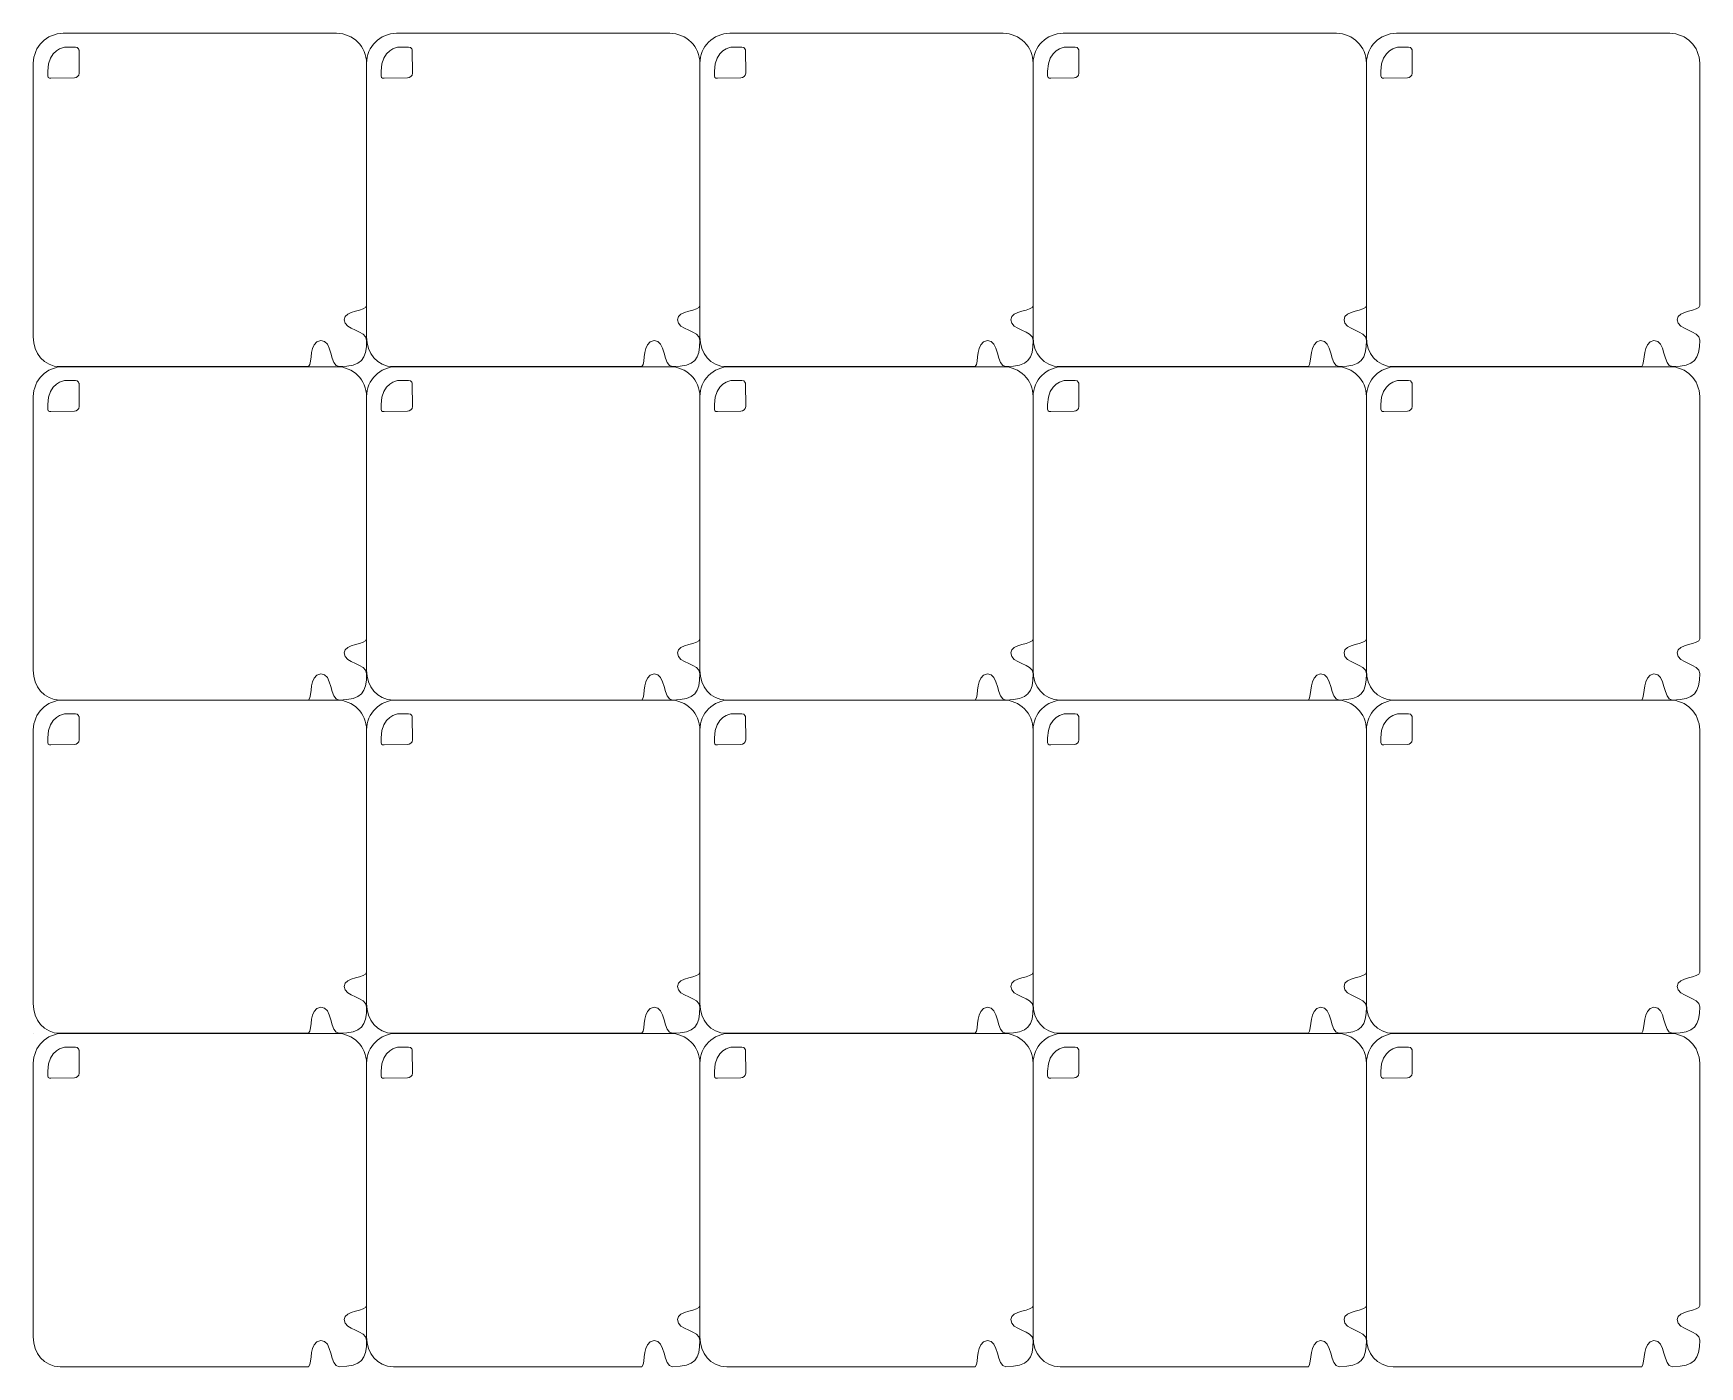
# Model space of a CAD drawing. Header units: inches. Extents: x -191 to 802, y 0 to 793.
import ezdxf

# ---------------------------------------------------------------- set-up
doc = ezdxf.new("R2010")
doc.units = ezdxf.units.IN
doc.header["$MEASUREMENT"] = 0
doc.layers.add('svg2', color=7, linetype='Continuous')

# ---------------------------------------------------------------- blocks, each defined once
blk = doc.blocks.new('block 4')
at = {"layer": 'svg2', "lineweight": 0}
blk.add_lwpolyline([(-190.56, 198.08), (-190.56, 198.08)], dxfattribs=at)
blk.add_lwpolyline([(-190.56, 198.08), (-190.56, 198.08)], dxfattribs=at)
blk.add_lwpolyline([(-190.56, 198.08), (-190.56, 198.08)], dxfattribs=at)
blk.add_lwpolyline([(-190.56, 198.08), (-190.56, 198.08)], dxfattribs=at)
blk.add_lwpolyline([(-190.56, 198.08), (-190.56, 198.08)], dxfattribs=at)
blk.add_lwpolyline([(-190.56, 198.08), (-190.56, 198.08)], dxfattribs=at)
blk.add_lwpolyline([(-190.56, 198.08), (-190.56, 198.08)], dxfattribs=at)
blk.add_lwpolyline([(-190.56, 198.08), (-190.56, 198.08)], dxfattribs=at)
blk.add_lwpolyline([(-190.56, 198.08), (-190.56, 198.08)], dxfattribs=at)
blk.add_lwpolyline([(-190.56, 198.08), (-190.56, 198.08)], dxfattribs=at)
blk.add_lwpolyline([(-190.56, 198.08), (-190.56, 198.08)], dxfattribs=at)
blk.add_lwpolyline([(-190.56, 198.08), (-190.56, 198.08)], dxfattribs=at)
blk.add_lwpolyline([(-190.56, 198.08), (-190.56, 198.08)], dxfattribs=at)
blk.add_lwpolyline([(-190.56, 198.08), (-190.56, 198.08)], dxfattribs=at)
blk.add_lwpolyline([(-190.56, 198.08), (-190.56, 198.08)], dxfattribs=at)
blk.add_lwpolyline([(-190.56, 198.08), (-190.56, 198.08)], dxfattribs=at)
blk.add_lwpolyline([(-190.56, 198.08), (-190.56, 198.08)], dxfattribs=at)
blk.add_lwpolyline([(-190.56, 198.08), (-190.56, 198.08)], dxfattribs=at)
blk.add_lwpolyline([(-190.56, 198.08), (-190.56, 198.08)], dxfattribs=at)
blk.add_lwpolyline([(-190.56, 198.08), (-190.56, 198.08)], dxfattribs=at)
blk.add_lwpolyline([(-190.56, 198.08), (-190.56, 198.08)], dxfattribs=at)
blk.add_lwpolyline([(-190.56, 198.08), (-190.56, 198.08)], dxfattribs=at)
blk.add_lwpolyline([(-190.56, 198.08), (-190.56, 198.08)], dxfattribs=at)
blk.add_lwpolyline([(-190.56, 198.08), (-190.56, 198.08)], dxfattribs=at)
blk.add_lwpolyline([(-190.56, 198.08), (-190.56, 198.08)], dxfattribs=at)

msp = doc.modelspace()

# ---------------------------------------------------------------- linework, layer by layer
at = {"layer": 'svg2', "lineweight": 0}
for points, knots in [([(-9.97, 793.35), (-9.97, 793.35), (-172.73, 793.35), (-172.73, 793.35), (-182.61, 793.35), (-190.56, 785.4), (-190.56, 775.52), (-190.56, 775.52), (-190.56, 612.76), (-190.56, 612.76), (-190.56, 602.88), (-184.43, 594.93), (-174.56, 594.93), (-174.56, 594.93), (-26.63, 594.93), (-26.63, 594.93), (-24.29, 597.39), (-26.65, 609.55), (-19.4, 610.46), (-12.32, 611.13), (-14.18, 594.93), (-8.39, 594.93), (5.06, 595.13), (7.86, 599.13), (7.86, 610.75), (7.86, 616.71), (-5.47, 616.43), (-5.47, 622.9), (-5.47, 628.61), (7.86, 627.79), (7.86, 631.3), (7.86, 631.3), (7.86, 775.52), (7.86, 775.52), (7.86, 785.4), (-0.09, 793.35), (-9.97, 793.35), (-9.97, 793.35), (-9.97, 793.35), (-9.97, 793.35)], [0, 0, 0, 0, 1, 1, 1, 2, 2, 2, 3, 3, 3, 4, 4, 4, 5, 5, 5, 6, 6, 6, 7, 7, 7, 8, 8, 8, 9, 9, 9, 10, 10, 10, 11, 11, 11, 12, 12, 12, 13, 13, 13, 13]), ([(-165.55, 785.14), (-165.55, 785.14), (-171.65, 785.15), (-171.65, 785.15), (-171.65, 785.15), (-181.94, 784.03), (-181.94, 770.8), (-181.94, 770.8), (-181.94, 768.12), (-181.94, 768.12), (-181.94, 766.37), (-180.11, 766.6), (-180.11, 766.6), (-180.11, 766.6), (-166.13, 766.78), (-166.13, 766.78), (-164.88, 766.78), (-163.25, 768), (-163.25, 769.59), (-163.25, 769.59), (-163.35, 783.26), (-163.35, 783.26), (-163.35, 783.26), (-163.56, 785.14), (-165.55, 785.14), (-165.55, 785.14), (-165.55, 785.14), (-165.55, 785.14)], [0, 0, 0, 0, 1, 1, 1, 2, 2, 2, 3, 3, 3, 4, 4, 4, 5, 5, 5, 6, 6, 6, 7, 7, 7, 8, 8, 8, 9, 9, 9, 9]), ([(188.45, 793.35), (188.45, 793.35), (25.7, 793.35), (25.7, 793.35), (15.82, 793.35), (7.86, 785.4), (7.86, 775.52), (7.86, 775.52), (7.86, 612.76), (7.86, 612.76), (7.86, 602.88), (13.99, 594.93), (23.87, 594.93), (23.87, 594.93), (171.79, 594.93), (171.79, 594.93), (174.14, 597.39), (171.77, 609.55), (179.03, 610.46), (186.11, 611.13), (184.24, 594.93), (190.03, 594.93), (203.48, 595.13), (206.29, 599.13), (206.29, 610.75), (206.29, 616.71), (192.95, 616.43), (192.95, 622.9), (192.95, 628.61), (206.29, 627.79), (206.29, 631.3), (206.29, 631.3), (206.29, 775.52), (206.29, 775.52), (206.29, 785.4), (198.33, 793.35), (188.45, 793.35)], [0, 0, 0, 0, 1, 1, 1, 2, 2, 2, 3, 3, 3, 4, 4, 4, 5, 5, 5, 6, 6, 6, 7, 7, 7, 8, 8, 8, 9, 9, 9, 10, 10, 10, 11, 11, 11, 12, 12, 12, 12]), ([(32.88, 785.14), (32.88, 785.14), (26.77, 785.15), (26.77, 785.15), (26.77, 785.15), (16.49, 784.03), (16.49, 770.8), (16.49, 770.8), (16.49, 768.12), (16.49, 768.12), (16.49, 766.37), (18.31, 766.6), (18.31, 766.6), (18.31, 766.6), (32.3, 766.78), (32.3, 766.78), (33.55, 766.78), (35.17, 768), (35.17, 769.59), (35.17, 769.59), (35.08, 783.26), (35.08, 783.26), (35.08, 783.26), (34.87, 785.14), (32.88, 785.14), (32.88, 785.14), (32.88, 785.14), (32.88, 785.14)], [0, 0, 0, 0, 1, 1, 1, 2, 2, 2, 3, 3, 3, 4, 4, 4, 5, 5, 5, 6, 6, 6, 7, 7, 7, 8, 8, 8, 9, 9, 9, 9]), ([(386.88, 793.35), (386.88, 793.35), (224.12, 793.35), (224.12, 793.35), (214.24, 793.35), (206.29, 785.4), (206.29, 775.52), (206.29, 775.52), (206.29, 612.76), (206.29, 612.76), (206.29, 602.88), (212.42, 594.93), (222.3, 594.93), (222.3, 594.93), (370.22, 594.93), (370.22, 594.93), (372.56, 597.39), (370.2, 609.55), (377.45, 610.46), (384.53, 611.13), (382.67, 594.93), (388.46, 594.93), (401.91, 595.13), (404.71, 599.13), (404.71, 610.75), (404.71, 616.71), (391.38, 616.43), (391.38, 622.9), (391.38, 628.61), (404.71, 627.79), (404.71, 631.3), (404.71, 631.3), (404.71, 775.52), (404.71, 775.52), (404.71, 785.4), (396.76, 793.35), (386.88, 793.35), (386.88, 793.35), (386.88, 793.35), (386.88, 793.35)], [0, 0, 0, 0, 1, 1, 1, 2, 2, 2, 3, 3, 3, 4, 4, 4, 5, 5, 5, 6, 6, 6, 7, 7, 7, 8, 8, 8, 9, 9, 9, 10, 10, 10, 11, 11, 11, 12, 12, 12, 13, 13, 13, 13]), ([(231.31, 785.14), (231.31, 785.14), (225.2, 785.15), (225.2, 785.15), (225.2, 785.15), (214.92, 784.03), (214.92, 770.8), (214.92, 770.8), (214.92, 768.12), (214.92, 768.12), (214.92, 766.37), (216.74, 766.6), (216.74, 766.6), (216.74, 766.6), (230.72, 766.78), (230.72, 766.78), (231.97, 766.78), (233.6, 768), (233.6, 769.59), (233.6, 769.59), (233.5, 783.26), (233.5, 783.26), (233.5, 783.26), (233.29, 785.14), (231.31, 785.14), (231.31, 785.14), (231.31, 785.14), (231.31, 785.14)], [0, 0, 0, 0, 1, 1, 1, 2, 2, 2, 3, 3, 3, 4, 4, 4, 5, 5, 5, 6, 6, 6, 7, 7, 7, 8, 8, 8, 9, 9, 9, 9]), ([(585.3, 793.35), (585.3, 793.35), (422.55, 793.35), (422.55, 793.35), (412.67, 793.35), (404.71, 785.4), (404.71, 775.52), (404.71, 775.52), (404.71, 612.76), (404.71, 612.76), (404.71, 602.88), (410.84, 594.93), (420.72, 594.93), (420.72, 594.93), (568.64, 594.93), (568.64, 594.93), (570.99, 597.39), (568.62, 609.55), (575.88, 610.46), (582.96, 611.13), (581.09, 594.93), (586.88, 594.93), (600.33, 595.13), (603.14, 599.13), (603.14, 610.75), (603.14, 616.71), (589.8, 616.43), (589.8, 622.9), (589.8, 628.61), (603.14, 627.79), (603.14, 631.3), (603.14, 631.3), (603.14, 775.52), (603.14, 775.52), (603.14, 785.4), (595.18, 793.35), (585.3, 793.35), (585.3, 793.35), (585.3, 793.35), (585.3, 793.35)], [0, 0, 0, 0, 1, 1, 1, 2, 2, 2, 3, 3, 3, 4, 4, 4, 5, 5, 5, 6, 6, 6, 7, 7, 7, 8, 8, 8, 9, 9, 9, 10, 10, 10, 11, 11, 11, 12, 12, 12, 13, 13, 13, 13]), ([(429.73, 785.14), (429.73, 785.14), (423.62, 785.15), (423.62, 785.15), (423.62, 785.15), (413.34, 784.03), (413.34, 770.8), (413.34, 770.8), (413.34, 768.12), (413.34, 768.12), (413.34, 766.37), (415.16, 766.6), (415.16, 766.6), (415.16, 766.6), (429.15, 766.78), (429.15, 766.78), (430.4, 766.78), (432.02, 768), (432.02, 769.59), (432.02, 769.59), (431.93, 783.26), (431.93, 783.26), (431.93, 783.26), (431.72, 785.14), (429.73, 785.14), (429.73, 785.14), (429.73, 785.14), (429.73, 785.14)], [0, 0, 0, 0, 1, 1, 1, 2, 2, 2, 3, 3, 3, 4, 4, 4, 5, 5, 5, 6, 6, 6, 7, 7, 7, 8, 8, 8, 9, 9, 9, 9]), ([(783.73, 793.35), (783.73, 793.35), (620.97, 793.35), (620.97, 793.35), (611.09, 793.35), (603.14, 785.4), (603.14, 775.52), (603.14, 775.52), (603.14, 612.76), (603.14, 612.76), (603.14, 602.88), (609.27, 594.93), (619.15, 594.93), (619.15, 594.93), (767.07, 594.93), (767.07, 594.93), (769.42, 597.39), (767.05, 609.55), (774.3, 610.46), (781.38, 611.13), (779.52, 594.93), (785.31, 594.93), (798.76, 595.13), (801.56, 599.13), (801.56, 610.75), (801.56, 616.71), (788.23, 616.43), (788.23, 622.9), (788.23, 628.61), (801.56, 627.79), (801.56, 631.3), (801.56, 631.3), (801.56, 775.52), (801.56, 775.52), (801.56, 785.4), (793.61, 793.35), (783.73, 793.35), (783.73, 793.35), (783.73, 793.35), (783.73, 793.35)], [0, 0, 0, 0, 1, 1, 1, 2, 2, 2, 3, 3, 3, 4, 4, 4, 5, 5, 5, 6, 6, 6, 7, 7, 7, 8, 8, 8, 9, 9, 9, 10, 10, 10, 11, 11, 11, 12, 12, 12, 13, 13, 13, 13]), ([(628.16, 785.14), (628.16, 785.14), (622.05, 785.15), (622.05, 785.15), (622.05, 785.15), (611.77, 784.03), (611.77, 770.8), (611.77, 770.8), (611.77, 768.12), (611.77, 768.12), (611.77, 766.37), (613.59, 766.6), (613.59, 766.6), (613.59, 766.6), (627.57, 766.78), (627.57, 766.78), (628.82, 766.78), (630.45, 768), (630.45, 769.59), (630.45, 769.59), (630.35, 783.26), (630.35, 783.26), (630.35, 783.26), (630.14, 785.14), (628.16, 785.14), (628.16, 785.14), (628.16, 785.14), (628.16, 785.14)], [0, 0, 0, 0, 1, 1, 1, 2, 2, 2, 3, 3, 3, 4, 4, 4, 5, 5, 5, 6, 6, 6, 7, 7, 7, 8, 8, 8, 9, 9, 9, 9]), ([(-9.97, 594.92), (-9.97, 594.92), (-172.73, 594.92), (-172.73, 594.92), (-182.61, 594.92), (-190.56, 586.97), (-190.56, 577.09), (-190.56, 577.09), (-190.56, 414.33), (-190.56, 414.33), (-190.56, 404.46), (-184.43, 396.5), (-174.56, 396.5), (-174.56, 396.5), (-26.63, 396.5), (-26.63, 396.5), (-24.29, 398.97), (-26.65, 411.12), (-19.4, 412.03), (-12.32, 412.7), (-14.18, 396.5), (-8.39, 396.5), (5.06, 396.7), (7.86, 400.7), (7.86, 412.33), (7.86, 418.28), (-5.47, 418), (-5.47, 424.48), (-5.47, 430.19), (7.86, 429.36), (7.86, 432.87), (7.86, 432.87), (7.86, 577.09), (7.86, 577.09), (7.86, 586.97), (-0.09, 594.92), (-9.97, 594.92), (-9.97, 594.92), (-9.97, 594.92), (-9.97, 594.92)], [0, 0, 0, 0, 1, 1, 1, 2, 2, 2, 3, 3, 3, 4, 4, 4, 5, 5, 5, 6, 6, 6, 7, 7, 7, 8, 8, 8, 9, 9, 9, 10, 10, 10, 11, 11, 11, 12, 12, 12, 13, 13, 13, 13]), ([(-165.55, 586.72), (-165.55, 586.72), (-171.65, 586.73), (-171.65, 586.73), (-171.65, 586.73), (-181.94, 585.6), (-181.94, 572.37), (-181.94, 572.37), (-181.94, 569.69), (-181.94, 569.69), (-181.94, 567.94), (-180.11, 568.18), (-180.11, 568.18), (-180.11, 568.18), (-166.13, 568.36), (-166.13, 568.36), (-164.88, 568.36), (-163.25, 569.58), (-163.25, 571.17), (-163.25, 571.17), (-163.35, 584.83), (-163.35, 584.83), (-163.35, 584.83), (-163.56, 586.71), (-165.55, 586.72), (-165.55, 586.72), (-165.55, 586.72), (-165.55, 586.72)], [0, 0, 0, 0, 1, 1, 1, 2, 2, 2, 3, 3, 3, 4, 4, 4, 5, 5, 5, 6, 6, 6, 7, 7, 7, 8, 8, 8, 9, 9, 9, 9]), ([(188.45, 594.92), (188.45, 594.92), (25.7, 594.92), (25.7, 594.92), (15.82, 594.92), (7.86, 586.97), (7.86, 577.09), (7.86, 577.09), (7.86, 414.33), (7.86, 414.33), (7.86, 404.46), (13.99, 396.5), (23.87, 396.5), (23.87, 396.5), (171.79, 396.5), (171.79, 396.5), (174.14, 398.97), (171.77, 411.12), (179.03, 412.03), (186.11, 412.7), (184.24, 396.5), (190.03, 396.5), (203.48, 396.7), (206.29, 400.7), (206.29, 412.33), (206.29, 418.28), (192.95, 418), (192.95, 424.48), (192.95, 430.19), (206.29, 429.36), (206.29, 432.87), (206.29, 432.87), (206.29, 577.09), (206.29, 577.09), (206.29, 586.97), (198.33, 594.92), (188.45, 594.92)], [0, 0, 0, 0, 1, 1, 1, 2, 2, 2, 3, 3, 3, 4, 4, 4, 5, 5, 5, 6, 6, 6, 7, 7, 7, 8, 8, 8, 9, 9, 9, 10, 10, 10, 11, 11, 11, 12, 12, 12, 12]), ([(32.88, 586.72), (32.88, 586.72), (26.77, 586.73), (26.77, 586.73), (26.77, 586.73), (16.49, 585.6), (16.49, 572.37), (16.49, 572.37), (16.49, 569.69), (16.49, 569.69), (16.49, 567.94), (18.31, 568.18), (18.31, 568.18), (18.31, 568.18), (32.3, 568.36), (32.3, 568.36), (33.55, 568.36), (35.17, 569.58), (35.17, 571.17), (35.17, 571.17), (35.08, 584.83), (35.08, 584.83), (35.08, 584.83), (34.87, 586.71), (32.88, 586.72), (32.88, 586.72), (32.88, 586.72), (32.88, 586.72)], [0, 0, 0, 0, 1, 1, 1, 2, 2, 2, 3, 3, 3, 4, 4, 4, 5, 5, 5, 6, 6, 6, 7, 7, 7, 8, 8, 8, 9, 9, 9, 9]), ([(386.88, 594.92), (386.88, 594.92), (224.12, 594.92), (224.12, 594.92), (214.24, 594.92), (206.29, 586.97), (206.29, 577.09), (206.29, 577.09), (206.29, 414.33), (206.29, 414.33), (206.29, 404.46), (212.42, 396.5), (222.3, 396.5), (222.3, 396.5), (370.22, 396.5), (370.22, 396.5), (372.56, 398.97), (370.2, 411.12), (377.45, 412.03), (384.53, 412.7), (382.67, 396.5), (388.46, 396.5), (401.91, 396.7), (404.71, 400.7), (404.71, 412.33), (404.71, 418.28), (391.38, 418), (391.38, 424.48), (391.38, 430.19), (404.71, 429.36), (404.71, 432.87), (404.71, 432.87), (404.71, 577.09), (404.71, 577.09), (404.71, 586.97), (396.76, 594.92), (386.88, 594.92), (386.88, 594.92), (386.88, 594.92), (386.88, 594.92)], [0, 0, 0, 0, 1, 1, 1, 2, 2, 2, 3, 3, 3, 4, 4, 4, 5, 5, 5, 6, 6, 6, 7, 7, 7, 8, 8, 8, 9, 9, 9, 10, 10, 10, 11, 11, 11, 12, 12, 12, 13, 13, 13, 13]), ([(231.31, 586.72), (231.31, 586.72), (225.2, 586.73), (225.2, 586.73), (225.2, 586.73), (214.92, 585.6), (214.92, 572.37), (214.92, 572.37), (214.92, 569.69), (214.92, 569.69), (214.92, 567.94), (216.74, 568.18), (216.74, 568.18), (216.74, 568.18), (230.72, 568.36), (230.72, 568.36), (231.97, 568.36), (233.6, 569.58), (233.6, 571.17), (233.6, 571.17), (233.5, 584.83), (233.5, 584.83), (233.5, 584.83), (233.29, 586.71), (231.31, 586.72), (231.31, 586.72), (231.31, 586.72), (231.31, 586.72)], [0, 0, 0, 0, 1, 1, 1, 2, 2, 2, 3, 3, 3, 4, 4, 4, 5, 5, 5, 6, 6, 6, 7, 7, 7, 8, 8, 8, 9, 9, 9, 9]), ([(585.3, 594.92), (585.3, 594.92), (422.55, 594.92), (422.55, 594.92), (412.67, 594.92), (404.71, 586.97), (404.71, 577.09), (404.71, 577.09), (404.71, 414.33), (404.71, 414.33), (404.71, 404.46), (410.84, 396.5), (420.72, 396.5), (420.72, 396.5), (568.64, 396.5), (568.64, 396.5), (570.99, 398.97), (568.62, 411.12), (575.88, 412.03), (582.96, 412.7), (581.09, 396.5), (586.88, 396.5), (600.33, 396.7), (603.14, 400.7), (603.14, 412.33), (603.14, 418.28), (589.8, 418), (589.8, 424.48), (589.8, 430.19), (603.14, 429.36), (603.14, 432.87), (603.14, 432.87), (603.14, 577.09), (603.14, 577.09), (603.14, 586.97), (595.18, 594.92), (585.3, 594.92), (585.3, 594.92), (585.3, 594.92), (585.3, 594.92)], [0, 0, 0, 0, 1, 1, 1, 2, 2, 2, 3, 3, 3, 4, 4, 4, 5, 5, 5, 6, 6, 6, 7, 7, 7, 8, 8, 8, 9, 9, 9, 10, 10, 10, 11, 11, 11, 12, 12, 12, 13, 13, 13, 13]), ([(429.73, 586.72), (429.73, 586.72), (423.62, 586.73), (423.62, 586.73), (423.62, 586.73), (413.34, 585.6), (413.34, 572.37), (413.34, 572.37), (413.34, 569.69), (413.34, 569.69), (413.34, 567.94), (415.16, 568.18), (415.16, 568.18), (415.16, 568.18), (429.15, 568.36), (429.15, 568.36), (430.4, 568.36), (432.02, 569.58), (432.02, 571.17), (432.02, 571.17), (431.93, 584.83), (431.93, 584.83), (431.93, 584.83), (431.72, 586.71), (429.73, 586.72), (429.73, 586.72), (429.73, 586.72), (429.73, 586.72)], [0, 0, 0, 0, 1, 1, 1, 2, 2, 2, 3, 3, 3, 4, 4, 4, 5, 5, 5, 6, 6, 6, 7, 7, 7, 8, 8, 8, 9, 9, 9, 9]), ([(783.73, 594.92), (783.73, 594.92), (620.97, 594.92), (620.97, 594.92), (611.09, 594.92), (603.14, 586.97), (603.14, 577.09), (603.14, 577.09), (603.14, 414.33), (603.14, 414.33), (603.14, 404.46), (609.27, 396.5), (619.15, 396.5), (619.15, 396.5), (767.07, 396.5), (767.07, 396.5), (769.42, 398.97), (767.05, 411.12), (774.3, 412.03), (781.38, 412.7), (779.52, 396.5), (785.31, 396.5), (798.76, 396.7), (801.56, 400.7), (801.56, 412.33), (801.56, 418.28), (788.23, 418), (788.23, 424.48), (788.23, 430.19), (801.56, 429.36), (801.56, 432.87), (801.56, 432.87), (801.56, 577.09), (801.56, 577.09), (801.56, 586.97), (793.61, 594.92), (783.73, 594.92), (783.73, 594.92), (783.73, 594.92), (783.73, 594.92)], [0, 0, 0, 0, 1, 1, 1, 2, 2, 2, 3, 3, 3, 4, 4, 4, 5, 5, 5, 6, 6, 6, 7, 7, 7, 8, 8, 8, 9, 9, 9, 10, 10, 10, 11, 11, 11, 12, 12, 12, 13, 13, 13, 13]), ([(628.16, 586.72), (628.16, 586.72), (622.05, 586.73), (622.05, 586.73), (622.05, 586.73), (611.77, 585.6), (611.77, 572.37), (611.77, 572.37), (611.77, 569.69), (611.77, 569.69), (611.77, 567.94), (613.59, 568.18), (613.59, 568.18), (613.59, 568.18), (627.57, 568.36), (627.57, 568.36), (628.82, 568.36), (630.45, 569.58), (630.45, 571.17), (630.45, 571.17), (630.35, 584.83), (630.35, 584.83), (630.35, 584.83), (630.14, 586.71), (628.16, 586.72), (628.16, 586.72), (628.16, 586.72), (628.16, 586.72)], [0, 0, 0, 0, 1, 1, 1, 2, 2, 2, 3, 3, 3, 4, 4, 4, 5, 5, 5, 6, 6, 6, 7, 7, 7, 8, 8, 8, 9, 9, 9, 9]), ([(-9.97, 396.5), (-9.97, 396.5), (-172.73, 396.5), (-172.73, 396.5), (-182.61, 396.5), (-190.56, 388.54), (-190.56, 378.67), (-190.56, 378.67), (-190.56, 215.91), (-190.56, 215.91), (-190.56, 206.03), (-184.43, 198.08), (-174.56, 198.08), (-174.56, 198.08), (-26.63, 198.08), (-26.63, 198.08), (-24.29, 200.54), (-26.65, 212.7), (-19.4, 213.61), (-12.32, 214.28), (-14.18, 198.08), (-8.39, 198.08), (5.06, 198.28), (7.86, 202.28), (7.86, 213.9), (7.86, 219.86), (-5.47, 219.58), (-5.47, 226.05), (-5.47, 231.76), (7.86, 230.94), (7.86, 234.45), (7.86, 234.45), (7.86, 378.67), (7.86, 378.67), (7.86, 388.54), (-0.09, 396.5), (-9.97, 396.5), (-9.97, 396.5), (-9.97, 396.5), (-9.97, 396.5)], [0, 0, 0, 0, 1, 1, 1, 2, 2, 2, 3, 3, 3, 4, 4, 4, 5, 5, 5, 6, 6, 6, 7, 7, 7, 8, 8, 8, 9, 9, 9, 10, 10, 10, 11, 11, 11, 12, 12, 12, 13, 13, 13, 13]), ([(-165.55, 388.29), (-165.55, 388.29), (-171.65, 388.3), (-171.65, 388.3), (-171.65, 388.3), (-181.94, 387.18), (-181.94, 373.95), (-181.94, 373.95), (-181.94, 371.27), (-181.94, 371.27), (-181.94, 369.52), (-180.11, 369.75), (-180.11, 369.75), (-180.11, 369.75), (-166.13, 369.93), (-166.13, 369.93), (-164.88, 369.93), (-163.25, 371.15), (-163.25, 372.74), (-163.25, 372.74), (-163.35, 386.41), (-163.35, 386.41), (-163.35, 386.41), (-163.56, 388.29), (-165.55, 388.29), (-165.55, 388.29), (-165.55, 388.29), (-165.55, 388.29)], [0, 0, 0, 0, 1, 1, 1, 2, 2, 2, 3, 3, 3, 4, 4, 4, 5, 5, 5, 6, 6, 6, 7, 7, 7, 8, 8, 8, 9, 9, 9, 9]), ([(188.45, 396.5), (188.45, 396.5), (25.7, 396.5), (25.7, 396.5), (15.82, 396.5), (7.86, 388.54), (7.86, 378.67), (7.86, 378.67), (7.86, 215.91), (7.86, 215.91), (7.86, 206.03), (13.99, 198.08), (23.87, 198.08), (23.87, 198.08), (171.79, 198.08), (171.79, 198.08), (174.14, 200.54), (171.77, 212.7), (179.03, 213.61), (186.11, 214.28), (184.24, 198.08), (190.03, 198.08), (203.48, 198.28), (206.29, 202.28), (206.29, 213.9), (206.29, 219.86), (192.95, 219.58), (192.95, 226.05), (192.95, 231.76), (206.29, 230.94), (206.29, 234.45), (206.29, 234.45), (206.29, 378.67), (206.29, 378.67), (206.29, 388.54), (198.33, 396.5), (188.45, 396.5), (188.45, 396.5), (188.45, 396.5), (188.45, 396.5)], [0, 0, 0, 0, 1, 1, 1, 2, 2, 2, 3, 3, 3, 4, 4, 4, 5, 5, 5, 6, 6, 6, 7, 7, 7, 8, 8, 8, 9, 9, 9, 10, 10, 10, 11, 11, 11, 12, 12, 12, 13, 13, 13, 13]), ([(32.88, 388.29), (32.88, 388.29), (26.77, 388.3), (26.77, 388.3), (26.77, 388.3), (16.49, 387.18), (16.49, 373.95), (16.49, 373.95), (16.49, 371.27), (16.49, 371.27), (16.49, 369.52), (18.31, 369.75), (18.31, 369.75), (18.31, 369.75), (32.3, 369.93), (32.3, 369.93), (33.55, 369.93), (35.17, 371.15), (35.17, 372.74), (35.17, 372.74), (35.08, 386.41), (35.08, 386.41), (35.08, 386.41), (34.87, 388.29), (32.88, 388.29), (32.88, 388.29), (32.88, 388.29), (32.88, 388.29)], [0, 0, 0, 0, 1, 1, 1, 2, 2, 2, 3, 3, 3, 4, 4, 4, 5, 5, 5, 6, 6, 6, 7, 7, 7, 8, 8, 8, 9, 9, 9, 9]), ([(386.88, 396.5), (386.88, 396.5), (224.12, 396.5), (224.12, 396.5), (214.24, 396.5), (206.29, 388.54), (206.29, 378.67), (206.29, 378.67), (206.29, 215.91), (206.29, 215.91), (206.29, 206.03), (212.42, 198.08), (222.3, 198.08), (222.3, 198.08), (370.22, 198.08), (370.22, 198.08), (372.56, 200.54), (370.2, 212.7), (377.45, 213.61), (384.53, 214.28), (382.67, 198.08), (388.46, 198.08), (401.91, 198.28), (404.71, 202.28), (404.71, 213.9), (404.71, 219.86), (391.38, 219.58), (391.38, 226.05), (391.38, 231.76), (404.71, 230.94), (404.71, 234.45), (404.71, 234.45), (404.71, 378.67), (404.71, 378.67), (404.71, 388.54), (396.76, 396.5), (386.88, 396.5), (386.88, 396.5), (386.88, 396.5), (386.88, 396.5)], [0, 0, 0, 0, 1, 1, 1, 2, 2, 2, 3, 3, 3, 4, 4, 4, 5, 5, 5, 6, 6, 6, 7, 7, 7, 8, 8, 8, 9, 9, 9, 10, 10, 10, 11, 11, 11, 12, 12, 12, 13, 13, 13, 13]), ([(231.31, 388.29), (231.31, 388.29), (225.2, 388.3), (225.2, 388.3), (225.2, 388.3), (214.92, 387.18), (214.92, 373.95), (214.92, 373.95), (214.92, 371.27), (214.92, 371.27), (214.92, 369.52), (216.74, 369.75), (216.74, 369.75), (216.74, 369.75), (230.72, 369.93), (230.72, 369.93), (231.97, 369.93), (233.6, 371.15), (233.6, 372.74), (233.6, 372.74), (233.5, 386.41), (233.5, 386.41), (233.5, 386.41), (233.29, 388.29), (231.31, 388.29), (231.31, 388.29), (231.31, 388.29), (231.31, 388.29)], [0, 0, 0, 0, 1, 1, 1, 2, 2, 2, 3, 3, 3, 4, 4, 4, 5, 5, 5, 6, 6, 6, 7, 7, 7, 8, 8, 8, 9, 9, 9, 9]), ([(585.3, 396.5), (585.3, 396.5), (422.55, 396.5), (422.55, 396.5), (412.67, 396.5), (404.71, 388.54), (404.71, 378.67), (404.71, 378.67), (404.71, 215.91), (404.71, 215.91), (404.71, 206.03), (410.84, 198.08), (420.72, 198.08), (420.72, 198.08), (568.64, 198.08), (568.64, 198.08), (570.99, 200.54), (568.62, 212.7), (575.88, 213.61), (582.96, 214.28), (581.09, 198.08), (586.88, 198.08), (600.33, 198.28), (603.14, 202.28), (603.14, 213.9), (603.14, 219.86), (589.8, 219.58), (589.8, 226.05), (589.8, 231.76), (603.14, 230.94), (603.14, 234.45), (603.14, 234.45), (603.14, 378.67), (603.14, 378.67), (603.14, 388.54), (595.18, 396.5), (585.3, 396.5), (585.3, 396.5), (585.3, 396.5), (585.3, 396.5)], [0, 0, 0, 0, 1, 1, 1, 2, 2, 2, 3, 3, 3, 4, 4, 4, 5, 5, 5, 6, 6, 6, 7, 7, 7, 8, 8, 8, 9, 9, 9, 10, 10, 10, 11, 11, 11, 12, 12, 12, 13, 13, 13, 13]), ([(429.73, 388.29), (429.73, 388.29), (423.62, 388.3), (423.62, 388.3), (423.62, 388.3), (413.34, 387.18), (413.34, 373.95), (413.34, 373.95), (413.34, 371.27), (413.34, 371.27), (413.34, 369.52), (415.16, 369.75), (415.16, 369.75), (415.16, 369.75), (429.15, 369.93), (429.15, 369.93), (430.4, 369.93), (432.02, 371.15), (432.02, 372.74), (432.02, 372.74), (431.93, 386.41), (431.93, 386.41), (431.93, 386.41), (431.72, 388.29), (429.73, 388.29), (429.73, 388.29), (429.73, 388.29), (429.73, 388.29)], [0, 0, 0, 0, 1, 1, 1, 2, 2, 2, 3, 3, 3, 4, 4, 4, 5, 5, 5, 6, 6, 6, 7, 7, 7, 8, 8, 8, 9, 9, 9, 9]), ([(783.73, 396.5), (783.73, 396.5), (620.97, 396.5), (620.97, 396.5), (611.09, 396.5), (603.14, 388.54), (603.14, 378.67), (603.14, 378.67), (603.14, 215.91), (603.14, 215.91), (603.14, 206.03), (609.27, 198.08), (619.15, 198.08), (619.15, 198.08), (767.07, 198.08), (767.07, 198.08), (769.42, 200.54), (767.05, 212.7), (774.3, 213.61), (781.38, 214.28), (779.52, 198.08), (785.31, 198.08), (798.76, 198.28), (801.56, 202.28), (801.56, 213.9), (801.56, 219.86), (788.23, 219.58), (788.23, 226.05), (788.23, 231.76), (801.56, 230.94), (801.56, 234.45), (801.56, 234.45), (801.56, 378.67), (801.56, 378.67), (801.56, 388.54), (793.61, 396.5), (783.73, 396.5), (783.73, 396.5), (783.73, 396.5), (783.73, 396.5)], [0, 0, 0, 0, 1, 1, 1, 2, 2, 2, 3, 3, 3, 4, 4, 4, 5, 5, 5, 6, 6, 6, 7, 7, 7, 8, 8, 8, 9, 9, 9, 10, 10, 10, 11, 11, 11, 12, 12, 12, 13, 13, 13, 13]), ([(628.16, 388.29), (628.16, 388.29), (622.05, 388.3), (622.05, 388.3), (622.05, 388.3), (611.77, 387.18), (611.77, 373.95), (611.77, 373.95), (611.77, 371.27), (611.77, 371.27), (611.77, 369.52), (613.59, 369.75), (613.59, 369.75), (613.59, 369.75), (627.57, 369.93), (627.57, 369.93), (628.82, 369.93), (630.45, 371.15), (630.45, 372.74), (630.45, 372.74), (630.35, 386.41), (630.35, 386.41), (630.35, 386.41), (630.14, 388.29), (628.16, 388.29), (628.16, 388.29), (628.16, 388.29), (628.16, 388.29)], [0, 0, 0, 0, 1, 1, 1, 2, 2, 2, 3, 3, 3, 4, 4, 4, 5, 5, 5, 6, 6, 6, 7, 7, 7, 8, 8, 8, 9, 9, 9, 9]), ([(-9.97, 198.07), (-9.97, 198.07), (-172.73, 198.07), (-172.73, 198.07), (-182.61, 198.07), (-190.56, 190.12), (-190.56, 180.24), (-190.56, 180.24), (-190.56, 17.48), (-190.56, 17.48), (-190.56, 7.6), (-184.43, -0.35), (-174.56, -0.35), (-174.56, -0.35), (-26.63, -0.35), (-26.63, -0.35), (-24.29, 2.12), (-26.65, 14.27), (-19.4, 15.18), (-12.32, 15.85), (-14.18, -0.35), (-8.39, -0.35), (5.06, -0.15), (7.86, 3.85), (7.86, 15.47), (7.86, 21.43), (-5.47, 21.15), (-5.47, 27.63), (-5.47, 33.34), (7.86, 32.51), (7.86, 36.02), (7.86, 36.02), (7.86, 180.24), (7.86, 180.24), (7.86, 190.12), (-0.09, 198.07), (-9.97, 198.07), (-9.97, 198.07), (-9.97, 198.07), (-9.97, 198.07)], [0, 0, 0, 0, 1, 1, 1, 2, 2, 2, 3, 3, 3, 4, 4, 4, 5, 5, 5, 6, 6, 6, 7, 7, 7, 8, 8, 8, 9, 9, 9, 10, 10, 10, 11, 11, 11, 12, 12, 12, 13, 13, 13, 13]), ([(-165.55, 189.87), (-165.55, 189.87), (-171.65, 189.88), (-171.65, 189.88), (-171.65, 189.88), (-181.94, 188.75), (-181.94, 175.52), (-181.94, 175.52), (-181.94, 172.84), (-181.94, 172.84), (-181.94, 171.09), (-180.11, 171.33), (-180.11, 171.33), (-180.11, 171.33), (-166.13, 171.5), (-166.13, 171.5), (-164.88, 171.5), (-163.25, 172.73), (-163.25, 174.31), (-163.25, 174.31), (-163.35, 187.98), (-163.35, 187.98), (-163.35, 187.98), (-163.56, 189.86), (-165.55, 189.87), (-165.55, 189.87), (-165.55, 189.87), (-165.55, 189.87)], [0, 0, 0, 0, 1, 1, 1, 2, 2, 2, 3, 3, 3, 4, 4, 4, 5, 5, 5, 6, 6, 6, 7, 7, 7, 8, 8, 8, 9, 9, 9, 9]), ([(188.45, 198.07), (188.45, 198.07), (25.7, 198.07), (25.7, 198.07), (15.82, 198.07), (7.86, 190.12), (7.86, 180.24), (7.86, 180.24), (7.86, 17.48), (7.86, 17.48), (7.86, 7.6), (13.99, -0.35), (23.87, -0.35), (23.87, -0.35), (171.79, -0.35), (171.79, -0.35), (174.14, 2.12), (171.77, 14.27), (179.03, 15.18), (186.11, 15.85), (184.24, -0.35), (190.03, -0.35), (203.48, -0.15), (206.29, 3.85), (206.29, 15.47), (206.29, 21.43), (192.95, 21.15), (192.95, 27.63), (192.95, 33.34), (206.29, 32.51), (206.29, 36.02), (206.29, 36.02), (206.29, 180.24), (206.29, 180.24), (206.29, 190.12), (198.33, 198.07), (188.45, 198.07), (188.45, 198.07), (188.45, 198.07), (188.45, 198.07)], [0, 0, 0, 0, 1, 1, 1, 2, 2, 2, 3, 3, 3, 4, 4, 4, 5, 5, 5, 6, 6, 6, 7, 7, 7, 8, 8, 8, 9, 9, 9, 10, 10, 10, 11, 11, 11, 12, 12, 12, 13, 13, 13, 13]), ([(32.88, 189.87), (32.88, 189.87), (26.77, 189.88), (26.77, 189.88), (26.77, 189.88), (16.49, 188.75), (16.49, 175.52), (16.49, 175.52), (16.49, 172.84), (16.49, 172.84), (16.49, 171.09), (18.31, 171.33), (18.31, 171.33), (18.31, 171.33), (32.3, 171.5), (32.3, 171.5), (33.55, 171.5), (35.17, 172.73), (35.17, 174.31), (35.17, 174.31), (35.08, 187.98), (35.08, 187.98), (35.08, 187.98), (34.87, 189.86), (32.88, 189.87), (32.88, 189.87), (32.88, 189.87), (32.88, 189.87)], [0, 0, 0, 0, 1, 1, 1, 2, 2, 2, 3, 3, 3, 4, 4, 4, 5, 5, 5, 6, 6, 6, 7, 7, 7, 8, 8, 8, 9, 9, 9, 9]), ([(386.88, 198.07), (386.88, 198.07), (224.12, 198.07), (224.12, 198.07), (214.24, 198.07), (206.29, 190.12), (206.29, 180.24), (206.29, 180.24), (206.29, 17.48), (206.29, 17.48), (206.29, 7.6), (212.42, -0.35), (222.3, -0.35), (222.3, -0.35), (370.22, -0.35), (370.22, -0.35), (372.56, 2.12), (370.2, 14.27), (377.45, 15.18), (384.53, 15.85), (382.67, -0.35), (388.46, -0.35), (401.91, -0.15), (404.71, 3.85), (404.71, 15.47), (404.71, 21.43), (391.38, 21.15), (391.38, 27.63), (391.38, 33.34), (404.71, 32.51), (404.71, 36.02), (404.71, 36.02), (404.71, 180.24), (404.71, 180.24), (404.71, 190.12), (396.76, 198.07), (386.88, 198.07), (386.88, 198.07), (386.88, 198.07), (386.88, 198.07)], [0, 0, 0, 0, 1, 1, 1, 2, 2, 2, 3, 3, 3, 4, 4, 4, 5, 5, 5, 6, 6, 6, 7, 7, 7, 8, 8, 8, 9, 9, 9, 10, 10, 10, 11, 11, 11, 12, 12, 12, 13, 13, 13, 13]), ([(231.31, 189.87), (231.31, 189.87), (225.2, 189.88), (225.2, 189.88), (225.2, 189.88), (214.92, 188.75), (214.92, 175.52), (214.92, 175.52), (214.92, 172.84), (214.92, 172.84), (214.92, 171.09), (216.74, 171.33), (216.74, 171.33), (216.74, 171.33), (230.72, 171.5), (230.72, 171.5), (231.97, 171.5), (233.6, 172.73), (233.6, 174.31), (233.6, 174.31), (233.5, 187.98), (233.5, 187.98), (233.5, 187.98), (233.29, 189.86), (231.31, 189.87), (231.31, 189.87), (231.31, 189.87), (231.31, 189.87)], [0, 0, 0, 0, 1, 1, 1, 2, 2, 2, 3, 3, 3, 4, 4, 4, 5, 5, 5, 6, 6, 6, 7, 7, 7, 8, 8, 8, 9, 9, 9, 9]), ([(585.3, 198.07), (585.3, 198.07), (422.55, 198.07), (422.55, 198.07), (412.67, 198.07), (404.71, 190.12), (404.71, 180.24), (404.71, 180.24), (404.71, 17.48), (404.71, 17.48), (404.71, 7.6), (410.84, -0.35), (420.72, -0.35), (420.72, -0.35), (568.64, -0.35), (568.64, -0.35), (570.99, 2.12), (568.62, 14.27), (575.88, 15.18), (582.96, 15.85), (581.09, -0.35), (586.88, -0.35), (600.33, -0.15), (603.14, 3.85), (603.14, 15.47), (603.14, 21.43), (589.8, 21.15), (589.8, 27.63), (589.8, 33.34), (603.14, 32.51), (603.14, 36.02), (603.14, 36.02), (603.14, 180.24), (603.14, 180.24), (603.14, 190.12), (595.18, 198.07), (585.3, 198.07), (585.3, 198.07), (585.3, 198.07), (585.3, 198.07)], [0, 0, 0, 0, 1, 1, 1, 2, 2, 2, 3, 3, 3, 4, 4, 4, 5, 5, 5, 6, 6, 6, 7, 7, 7, 8, 8, 8, 9, 9, 9, 10, 10, 10, 11, 11, 11, 12, 12, 12, 13, 13, 13, 13]), ([(429.73, 189.87), (429.73, 189.87), (423.62, 189.88), (423.62, 189.88), (423.62, 189.88), (413.34, 188.75), (413.34, 175.52), (413.34, 175.52), (413.34, 172.84), (413.34, 172.84), (413.34, 171.09), (415.16, 171.33), (415.16, 171.33), (415.16, 171.33), (429.15, 171.5), (429.15, 171.5), (430.4, 171.5), (432.02, 172.73), (432.02, 174.31), (432.02, 174.31), (431.93, 187.98), (431.93, 187.98), (431.93, 187.98), (431.72, 189.86), (429.73, 189.87), (429.73, 189.87), (429.73, 189.87), (429.73, 189.87)], [0, 0, 0, 0, 1, 1, 1, 2, 2, 2, 3, 3, 3, 4, 4, 4, 5, 5, 5, 6, 6, 6, 7, 7, 7, 8, 8, 8, 9, 9, 9, 9]), ([(783.73, 198.07), (783.73, 198.07), (620.97, 198.07), (620.97, 198.07), (611.09, 198.07), (603.14, 190.12), (603.14, 180.24), (603.14, 180.24), (603.14, 17.48), (603.14, 17.48), (603.14, 7.6), (609.27, -0.35), (619.15, -0.35), (619.15, -0.35), (767.07, -0.35), (767.07, -0.35), (769.42, 2.12), (767.05, 14.27), (774.3, 15.18), (781.38, 15.85), (779.52, -0.35), (785.31, -0.35), (798.76, -0.15), (801.56, 3.85), (801.56, 15.47), (801.56, 21.43), (788.23, 21.15), (788.23, 27.63), (788.23, 33.34), (801.56, 32.51), (801.56, 36.02), (801.56, 36.02), (801.56, 180.24), (801.56, 180.24), (801.56, 190.12), (793.61, 198.07), (783.73, 198.07), (783.73, 198.07), (783.73, 198.07), (783.73, 198.07)], [0, 0, 0, 0, 1, 1, 1, 2, 2, 2, 3, 3, 3, 4, 4, 4, 5, 5, 5, 6, 6, 6, 7, 7, 7, 8, 8, 8, 9, 9, 9, 10, 10, 10, 11, 11, 11, 12, 12, 12, 13, 13, 13, 13]), ([(628.16, 189.87), (628.16, 189.87), (622.05, 189.88), (622.05, 189.88), (622.05, 189.88), (611.77, 188.75), (611.77, 175.52), (611.77, 175.52), (611.77, 172.84), (611.77, 172.84), (611.77, 171.09), (613.59, 171.33), (613.59, 171.33), (613.59, 171.33), (627.57, 171.5), (627.57, 171.5), (628.82, 171.5), (630.45, 172.73), (630.45, 174.31), (630.45, 174.31), (630.35, 187.98), (630.35, 187.98), (630.35, 187.98), (630.14, 189.86), (628.16, 189.87), (628.16, 189.87), (628.16, 189.87), (628.16, 189.87)], [0, 0, 0, 0, 1, 1, 1, 2, 2, 2, 3, 3, 3, 4, 4, 4, 5, 5, 5, 6, 6, 6, 7, 7, 7, 8, 8, 8, 9, 9, 9, 9])]:
    msp.add_open_spline(points, degree=3, knots=knots, dxfattribs=at)

# ---------------------------------------------------------------- block references
at = {"layer": 'svg2'}
msp.add_blockref('block 4', (0, 0), dxfattribs=at)

doc.saveas('drawing.dxf')
